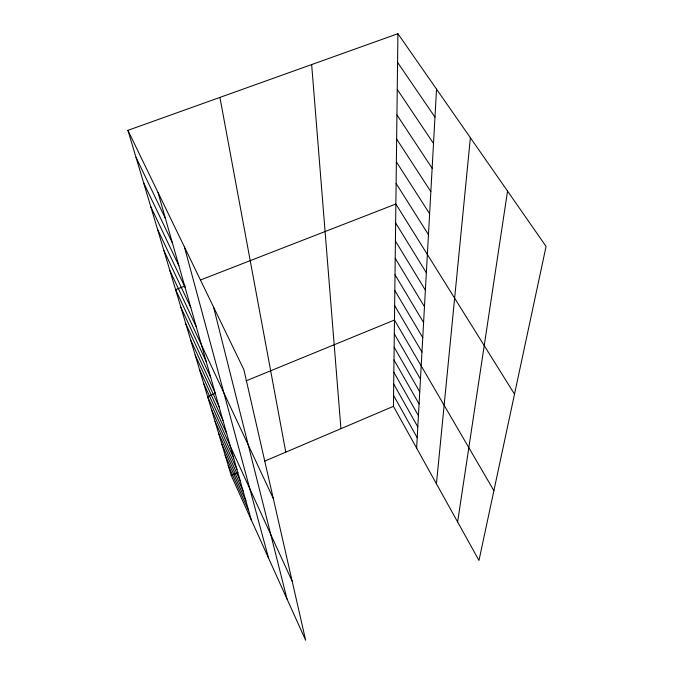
<?xml version="1.0" encoding="UTF-8"?>
<svg xmlns="http://www.w3.org/2000/svg" width="674" height="674" viewBox="0 0 674 674"><rect width="100%" height="100%" fill="white"/><g stroke="black" fill="none" stroke-linecap="round" stroke-linejoin="round"><path stroke-width="1.01" d="M397.913 33.7L546.075 246.414L478.987 560.448L393.439 406.338L397.913 33.7L127.925 130.343L231.182 475.372L305.659 640.3L243.87 369.622L127.925 130.343M416.633 448.117L436.525 89.145M436.432 483.78L470.376 137.74M457.612 521.946L507.547 191.096M231.182 475.372L237.93 472.499M264.823 461.058L393.439 406.338M215.309 393.464L207.609 396.615L292.179 581.258M245.985 380.894L394.475 320.032L493.89 490.68M185.249 285.911L175.602 289.66L273.299 498.541M200.692 279.904L395.865 204.02L514.515 394.147M397.567 62.396L434.974 117.15M397.239 89.423L433.517 143.478M396.935 114.925L432.144 168.273M396.641 139.029L430.846 191.66M396.371 161.853L429.624 213.759M396.11 183.48L428.462 234.67M395.638 222.976L426.347 272.768M395.419 241.048L425.387 290.157M395.217 258.294L424.468 306.729M395.015 274.765L423.592 322.543M394.829 290.519L422.758 337.64M394.644 305.592L421.958 352.081M394.307 333.883L420.458 379.125M394.147 347.177L419.75 391.813M393.995 359.941L419.076 403.987M393.843 372.216L418.428 415.673M393.7 384.02L417.804 426.912M393.565 395.385L417.206 437.721M136.013 157.371L165.408 218.418M143.613 182.772L172.359 242.825M150.765 206.665L178.888 265.733M157.505 229.194L185.03 287.293M163.875 250.475L190.818 307.605M169.899 270.594L196.286 326.789M180.859 307.226L206.202 361.609M185.864 323.941L210.718 377.457M190.624 339.856L215.014 392.538M195.165 355.029L219.109 406.885M199.504 369.521L223.01 420.576M203.649 383.371L226.725 433.635M211.409 409.303L233.684 458.05M215.048 421.452L236.945 469.475M218.536 433.121L240.062 480.427M221.889 444.309L243.053 490.933M225.108 455.068L245.926 501.009M228.2 465.414L248.689 510.698M157.986 192.385L251.335 520.008M184.423 246.954L268.564 558.156M213.557 307.074L287.014 599.018M219.909 97.418L285.776 452.144M311.658 64.578L340.934 428.672"/></g></svg>
